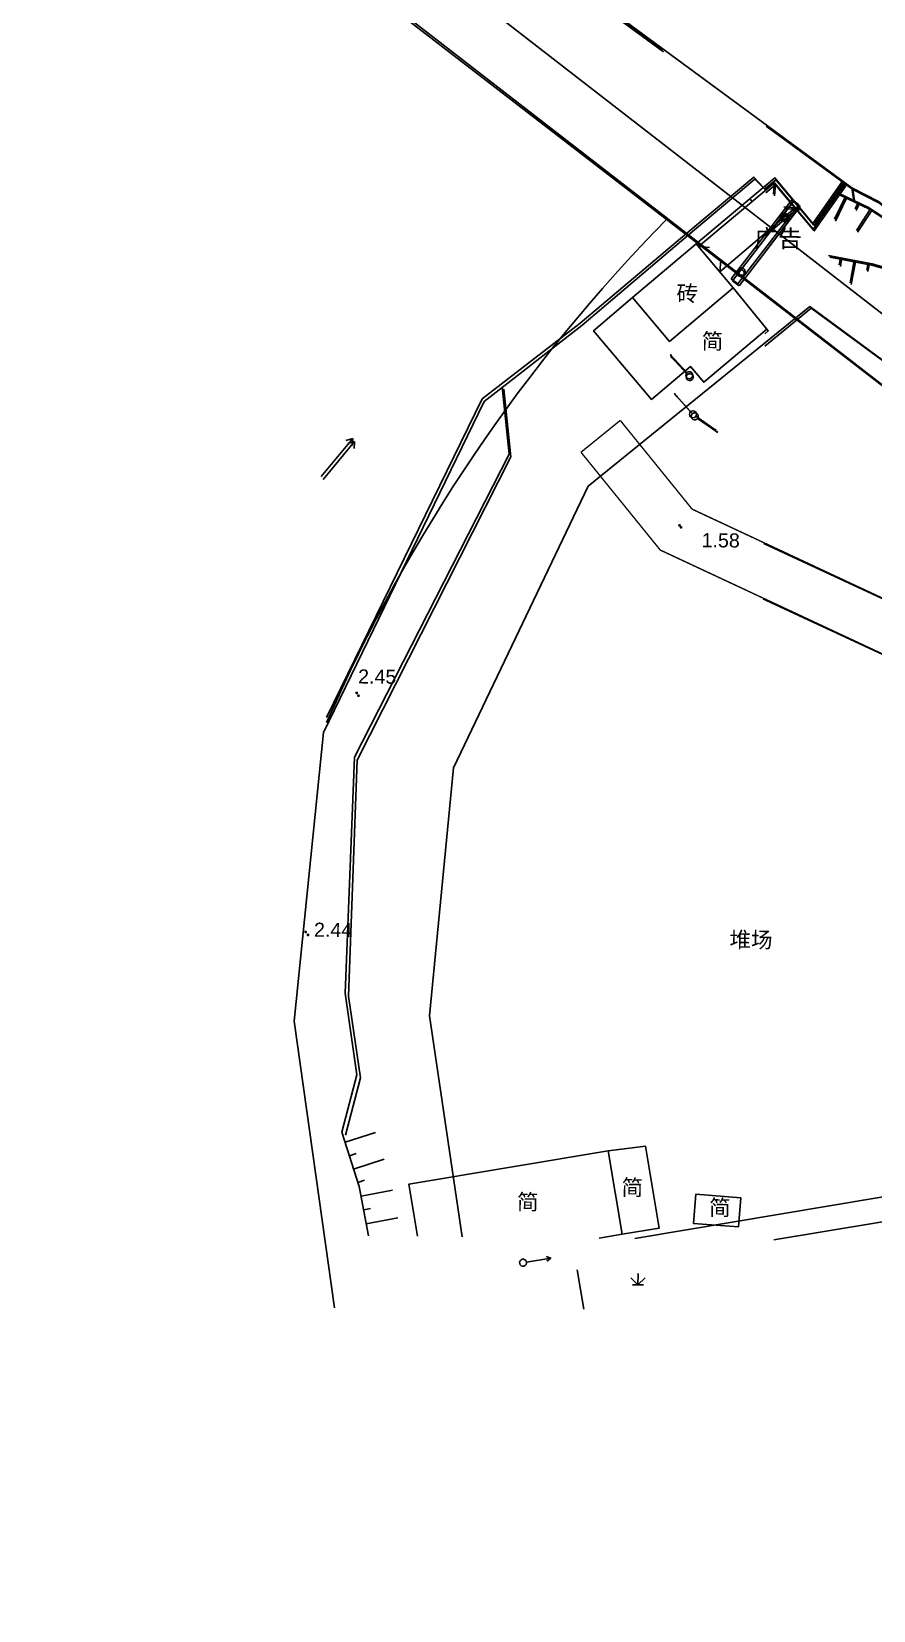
# Model space of a CAD drawing. Header units: millimetres. Extents: x 2463 to 59352, y -11079 to 11941.
# Drawn here: x 6095.1 to 6155, y 1619.9 to 1732.2 of the extents above; entities that cross this region are included whole.
import ezdxf
from ezdxf.enums import TextEntityAlignment as Align

# ---------------------------------------------------------------- set-up
doc = ezdxf.new("R2010")
doc.units = ezdxf.units.MM
doc.header["$LTSCALE"] = 10
for name, pattern in [('X2', [10, 8, -2]), ('X5', [3, 2, -1]), ('X6', [2, 1, -1])]:
    doc.linetypes.add(name, pattern=pattern)
for name, color, linetype in [('1：500地形', 8, 'Continuous'), ('GH-水系', 5, 'Continuous'), ('RD-侧石线', 5, 'Continuous'), ('RD-红线', 7, 'Continuous'), ('用地', 7, 'Continuous')]:
    doc.layers.add(name, color=color, linetype=linetype)
doc.styles.get("Standard").update_dxf_attribs({"font": 'arial.ttf'})
doc.linetypes.add('10421', pattern='A,2,[150,AAA.SHX,S=1,R=0,X=0,Y=1],1e-11', length=2.00000000001)
doc.linetypes.add('10422', pattern='A,2,[150,AAA.SHX,S=1,R=0,X=0,Y=1],2,[177,AAA.SHX,S=1,R=0,X=0,Y=0.8],1e-09', length=4.000000001)

# ---------------------------------------------------------------- blocks, each defined once
blk = doc.blocks.new('380409200')
at = {"linetype": 'Continuous'}
blk.add_circle((0, 0), 0.5, dxfattribs=at)
blk = doc.blocks.new('520106000')
at = {"linetype": 'Continuous'}
blk.add_circle((0, 0), 0.5, dxfattribs=at)
blk = doc.blocks.new('520101003')
at = {"linetype": 'Continuous'}
blk.add_line((0.5, 0), (4, 0), dxfattribs=at)
at = {"linetype": 'Continuous', "const_width": 0.15, "flags": 128}
blk.add_lwpolyline([(3.774999999999999, 0, 1), (3.924999999999998, 0, 1)], format="xyb", close=True, dxfattribs=at)
blk = doc.blocks.new('720100000')
at = {"const_width": 0.2}
blk.add_lwpolyline([(-0.1, 0, 1), (0.1, 0, 1)], format="xyb", close=True, dxfattribs=at)
blk = doc.blocks.new('820200002')
for p, q in [((-1, 1), (0, 0)), ((-0.8, 0), (0.8, 0)), ((0, 0), (0, 1.6)), ((0, 0), (1, 1))]:
    blk.add_line(p, q)
blk = doc.blocks.new('510301000')
at = {"linetype": 'Continuous'}
blk.add_circle((0, 0), 0.5, dxfattribs=at)
blk = doc.blocks.new('510201003')
at = {"linetype": 'Continuous'}
blk.add_line((0.5, 0), (4, 0), dxfattribs=at)
at = {"linetype": 'Continuous', "flags": 128}
blk.add_lwpolyline([(3.387748909760055, 0.35355), (4, 0), (3.387748909760055, -0.35355)], dxfattribs=at)
blk = doc.blocks.new('261301000')
for p, q in [((0, 0), (7, 0)), ((7, 0), (6.180847955711008, 0.573576436351046)), ((7, 0), (6.180847955711008, -0.573576436351046))]:
    blk.add_line(p, q)

msp = doc.modelspace()

# ---------------------------------------------------------------- linework, layer by layer
at = {"color": 8, "linetype": 'Continuous', "extrusion": (-0.02249646185367215, 0.003258727077910039, 0.9997416115686583)}
msp.add_line((6140.082408808843, 1730.789634575956), (6095.082381622489, 1763.705620986299), dxfattribs=at)
at = {"color": 8, "linetype": 'Continuous'}
msp.add_line((6140.021260640789, 1730.942818653193), (6116.710534251151, 1748.081447777693), dxfattribs=at)
at = {"layer": '1：500地形', "color": 251, "linetype": 'Continuous'}
for p, q in [((6153.484769171251, 1721.105822013114), (6116.711724288618, 1748.206095119362)), ((6147.982608475229, 1721.454241809324), (6147.911577351888, 1720.657401426584)), ((6152.422681435857, 1720.996957071946), (6152.626987740254, 1720.852877428644)), ((6153.484769171251, 1721.105822013114), (6153.604552893465, 1720.314840671961)), ((6146.235616194173, 1720.319119290803), (6146.395998908587, 1720.127344894112)), ((6149.457860616067, 1719.690239349269), (6148.660737414526, 1719.758022739907)), ((6149.734374640075, 1719.74929608347), (6149.542600303861, 1719.588913726509)), ((6153.939760272771, 1720.061666595639), (6153.722711339042, 1719.611233743728)), ((6142.562075465949, 1716.92099786725), (6143.359198667489, 1716.853214476612)), ((6152.682604648087, 1716.118878755142), (6152.589373697267, 1715.62764784962)), ((6144.088908645705, 1715.125261925516), (6144.153443375051, 1715.922654596978)), ((6154.64752904649, 1715.745955426601), (6154.554298094505, 1715.254724044707)), ((6117.71143439974, 1652.217036074382), (6118.187574975515, 1652.369647367746)), ((6118.321878979654, 1650.312474249286), (6118.798019554148, 1650.465085066278)), ((6118.732392965556, 1648.356957041082), (6119.223495974353, 1648.450860359129))]:
    msp.add_line(p, q, dxfattribs=at)
at = {"layer": '1：500地形', "color": 8, "linetype": 'Continuous'}
for p, q in [((6153.556614081173, 1720.9891389272), (6147.400908019425, 1725.501467796863)), ((6148.053582646799, 1721.323523975798), (6147.984584113206, 1720.526505028252)), ((6152.494807458746, 1720.877565199864), (6152.699480591955, 1720.734007167985)), ((6153.556614081173, 1720.9891389272), (6153.678414843484, 1720.198465433326)), ((6149.533329117492, 1719.563289940246), (6148.73603562618, 1719.629040139616)), ((6149.80969159605, 1719.62305196643), (6149.618326960628, 1719.462180662789)), ((6154.014266871354, 1719.946147432905), (6153.798367458136, 1719.495162462705)), ((6152.767171518326, 1716.000166068208), (6152.675193781239, 1715.508698779047)), ((6154.733040673282, 1715.632255120092), (6154.641062936253, 1715.140787831397))]:
    msp.add_line(p, q, dxfattribs=at)
at = {"layer": '1：500地形', "color": 251}
for p, q in [((6153.038894568834, 1720.495764463098), (6152.252756379459, 1718.864324105327)), ((6154.829386199914, 1719.607686436158), (6153.820690230381, 1718.068162886781)), ((6153.665066816875, 1715.932416852918), (6153.361678034622, 1714.333870344684)), ((6117.406212170697, 1653.169317463302), (6119.58033082777, 1653.866159269941)), ((6118.016656689726, 1651.264755161834), (6120.190775346857, 1651.961596968473)), ((6118.544586330101, 1649.339163058792), (6120.787025412401, 1649.767937332281)), ((6118.920199660673, 1647.374751023372), (6121.162638683485, 1647.803525297326))]:
    msp.add_line(p, q, dxfattribs=at)
at = {"layer": '1：500地形', "color": 8}
for p, q in [((6153.112296930778, 1720.377946259343), (6152.330322287775, 1718.744505918008)), ((6154.90504776771, 1719.494437844382), (6153.900281691198, 1717.952346431912)), ((6153.750106095775, 1715.816210594383), (6153.450795424202, 1714.216895270982))]:
    msp.add_line(p, q, dxfattribs=at)
at = {"layer": '1：500地形', "color": 251, "linetype": '10422', "flags": 128}
for points in [[(6134.147606421526, 1711.464752582722), (6141.746005149997, 1717.880792899878), (6146.508631636943, 1721.869365231489), (6147.210654473254, 1721.134552950394), (6148.014000096971, 1721.806398562976), (6150.715492092511, 1718.576145268866), (6152.8364141082, 1721.58363392938)], [(6116.093020347676, 1683.40301682137), (6127.174188329927, 1706.087325188686), (6134.147606421526, 1711.464752582722)]]:
    msp.add_lwpolyline(points, dxfattribs=at)
at = {"layer": '1：500地形', "color": 8, "linetype": '10422', "extrusion": (-0.02249646185367215, 0.003258727077910039, 0.9997416115686583), "flags": 128}
for points, elevation in [([(-2573.020527381813, 5824.031815067777), (-2580.47640850976, 5830.612930240527), (-2585.117098559665, 5834.742738405518), (-2584.492561080966, 5835.544447783142), (-2585.274413993171, 5836.24118785927), (-2582.472821378647, 5839.385019279751), (-2585.757542941901, 5841.044508293456)], -133.763657870846), ([(-2501.318948067154, 5816.637858997649), (-2521.100603476178, 5810.85538202741), (-2541.715202370139, 5809.974657078917), (-2566.683322536877, 5817.917477819475), (-2573.020527381813, 5824.031815067777)], -133.7636578708449)]:
    msp.add_lwpolyline(points, dxfattribs=dict(at, elevation=elevation))
at = {"layer": '1：500地形', "color": 251, "linetype": 'Continuous', "flags": 128}
for points in [[(6152.8364141082, 1721.58363392938), (6150.715492092511, 1718.576145268866), (6148.014000096971, 1721.806398562976), (6142.400129810472, 1717.111464998574)], [(6153.037710597129, 1721.435286255908), (6150.732362601122, 1718.166279718635), (6147.982608475229, 1721.454241809324), (6142.562075465949, 1716.92099786725)], [(6157.338737826476, 1717.96355949238), (6154.68343399538, 1719.703314283752), (6152.543493857347, 1720.73448207032)], [(6153.484769171251, 1721.105822013114), (6155.387593280031, 1720.135611777083), (6163.782410003218, 1713.582167430204)], [(6149.457860616067, 1719.690239349269), (6144.088908645705, 1715.125261925516)], [(6178.72772722188, 1698.460795349796), (6164.088081213211, 1711.137137828284), (6159.161497302908, 1714.451322902349), (6154.933146897094, 1715.691747523268), (6151.831739276213, 1716.280364980345)], [(6137.871171869951, 1713.29302247556), (6135.101867264691, 1710.938860609551), (6139.230307151536, 1706.042223256902), (6142.009129354645, 1708.385096149874), (6142.949578451722, 1707.269653569796), (6147.440548590124, 1711.056068263837), (6145.052469104501, 1713.99200115528)], [(6117.177341055738, 1653.883385931496), (6118.412603478037, 1650.029417055082), (6119.084464481713, 1646.515665564109)], [(6122.575086406521, 1646.482338940148), (6121.958370417562, 1650.197573383228), (6136.143497101644, 1652.552254944463), (6137.126599101613, 1646.629829847609), (6135.494982437611, 1646.358987270278)], [(6136.143497101644, 1652.552254944463), (6138.789937699186, 1652.900005349778), (6139.77431713787, 1647.069341706932), (6137.126599101613, 1646.629829847609)], [(6177.582275142982, 1645.957161085569), (6176.750453996503, 1650.995464975369), (6147.947405938206, 1646.240098327287)]]:
    msp.add_lwpolyline(points, dxfattribs=at)
at = {"layer": '1：500地形', "color": 8, "linetype": 'Continuous', "flags": 128}
for points in [[(6152.90704244844, 1721.465295651351), (6150.79379803638, 1718.452407071722), (6148.084075978639, 1721.675759914686), (6147.369940104401, 1721.075419267529)], [(6153.108716667602, 1721.317462016252), (6150.811713863253, 1718.042585964669), (6148.053582646799, 1721.323523975798), (6147.367641437073, 1720.746885265578)], [(6157.418584639878, 1717.856716136337), (6154.7588521874, 1719.589693130814), (6152.616288976134, 1720.615399463457)], [(6153.556614081173, 1720.9891389272), (6155.461906548155, 1720.023784787283), (6163.87341075644, 1713.491773232241)], [(6149.533329117492, 1719.563289940246), (6147.346281965993, 1717.694110942894)], [(6178.857246812755, 1698.408568597753), (6164.185317080557, 1711.04753113201), (6159.250296227257, 1714.349140160606), (6155.018795890357, 1715.578776244429), (6151.915897041939, 1716.159481452667)], [(6147.297486834259, 1710.720130905398), (6147.538045336174, 1710.924001905025), (6147.300942205098, 1711.213985241373)]]:
    msp.add_lwpolyline(points, dxfattribs=at)
at = {"layer": '1：500地形', "color": 8, "linetype": '10422', "flags": 128}
msp.add_lwpolyline([(6147.369940104401, 1721.075419267529), (6148.084075978639, 1721.675759914686), (6150.79379803638, 1718.452407071722), (6152.907042448323, 1721.465295651351)], dxfattribs=at)
at = {"layer": '1：500地形', "color": 251, "linetype": 'X5', "flags": 128}
msp.add_lwpolyline([(6144.892379136147, 1714.631852064636), (6149.250410008683, 1720.270502973703), (6149.721973362875, 1719.906038344727), (6145.36394249162, 1714.267387913429)], close=True, dxfattribs=at)
at = {"layer": '1：500地形', "color": 8, "linetype": 'X5', "extrusion": (-0.02249646185367215, 0.003258727077910039, 0.9997416115686583), "elevation": -133.7636578708444, "flags": 128}
msp.add_lwpolyline([(-2577.721229448387, 5834.199610392988), (-2583.935321368404, 5837.688432202284), (-2583.643549374573, 5838.208119961768), (-2577.429457455477, 5834.719298152339)], close=True, dxfattribs=at)
at = {"layer": '1：500地形', "color": 8, "linetype": 'X5', "flags": 128}
msp.add_lwpolyline([(6147.345406282084, 1717.568954973371), (6149.324399239647, 1720.143022672162), (6149.796890599975, 1719.77976219019), (6147.338501838183, 1716.582146413048)], dxfattribs=at)
at = {"layer": '1：500地形', "color": 251, "linetype": 'Continuous', "flags": 128}
for points in [[(6142.400129810472, 1717.111464998574), (6145.052469104501, 1713.99200115528), (6140.510497160345, 1710.162585891672), (6137.871171869951, 1713.29302247556)], [(6142.381484492073, 1649.483561045845), (6142.215576124816, 1647.399050273822), (6145.417487750967, 1647.144206588046), (6145.58339617905, 1649.228717836906)]]:
    msp.add_lwpolyline(points, close=True, dxfattribs=at)
at = {"layer": '1：500地形', "color": 251, "linetype": '10421', "flags": 128}
msp.add_lwpolyline([(6128.583092616262, 1706.949538282008), (6129.085608359923, 1702.141896908061), (6118.06924591496, 1680.579087810946), (6117.406974443556, 1663.794645222259), (6118.255369645574, 1657.966280137078), (6117.177341055738, 1653.883385931496)], dxfattribs=at)
at = {"layer": '1：500地形', "color": 8, "linetype": '10421', "extrusion": (-0.02249646185367215, 0.003258727077910039, 0.9997416115686583), "elevation": -133.763657870844, "flags": 128}
msp.add_lwpolyline([(-2567.74184741103, 5819.185526730901), (-2563.058948007714, 5820.384021812381), (-2540.119717193884, 5812.631172099267), (-2523.418224150887, 5814.424558319773), (-2517.775978843776, 5816.114139300165), (-2513.579497874925, 5815.643270448121)], dxfattribs=at)
at = {"layer": '1：500地形', "color": 251, "linetype": 'Continuous', "const_width": 0.1, "flags": 128}
msp.add_lwpolyline([(6134.207279176773, 1702.287310063728), (6137.00214717354, 1704.552151627262)], dxfattribs=at)
at = {"layer": '1：500地形', "color": 251, "linetype": 'X2', "const_width": 0.1, "flags": 128}
msp.add_lwpolyline([(6214.157872741374, 1670.654275988583), (6208.038510211949, 1671.378730791044), (6197.777915555025, 1676.497921725624), (6187.506963382506, 1684.198329598066), (6177.69563929664, 1689.134223582112), (6161.658642118129, 1689.106327842344), (6142.121896216095, 1698.234261268173), (6137.00214717354, 1704.552151627262)], dxfattribs=at)
at = {"layer": '1：500地形', "color": 251, "linetype": 'Continuous', "flags": 128}
msp.add_lwpolyline([(6203.473670085981, 1669.078357164637, 0.1, 0.1, 0), (6203.473670085981, 1669.078357164637, 0.1, 0.1, 0), (6196.553967417423, 1672.243145406135, 0.1, 0.1, 0), (6193.081479863411, 1673.227609730215, 0.1, 0.1, 0), (6184.252690265277, 1680.100211469346, 0.1, 0.1, 0), (6176.844701003198, 1685.535406325367, 0.1, 0.1, 0), (6160.862696036611, 1685.507605853845, 0.1, 0.1, 0), (6139.848603136228, 1695.32578353433, 0.1, 0.1, 0), (6134.207279176773, 1702.287310063728, 0, 0, 0)], format="xyseb", dxfattribs=at)
at = {"layer": '1：500地形', "color": 8, "linetype": 'X2', "const_width": 0.1, "flags": 128}
msp.add_lwpolyline([(6214.358198376054, 1670.692505329736), (6208.237008033177, 1671.401350014266), (6197.963390135761, 1676.494354755972), (6187.672831241363, 1684.168541203608), (6177.848949919078, 1689.079394874052), (6161.812076041855, 1689.010596295708), (6147.193063067245, 1695.795501329359)], dxfattribs=at)
at = {"layer": '1：500地形', "color": 8, "linetype": 'Continuous', "const_width": 0.1, "flags": 128}
msp.add_lwpolyline([(6203.678049907934, 1669.089341283665), (6203.678049907585, 1669.089341283665), (6196.750297895605, 1672.23647020327), (6193.27531068909, 1673.212074892484), (6184.429021096295, 1680.062136238796), (6177.007193319996, 1685.478418892139), (6161.025311201493, 1685.409856229444), (6147.165404580797, 1691.842448523157)], dxfattribs=at)
at = {"layer": '1：500地形', "color": 8, "linetype": 'X6', "extrusion": (-0.02249646185367215, 0.003258727077910039, 0.9997416115686583), "elevation": -133.763657870845, "flags": 128}
msp.add_lwpolyline([(-2503.755957866392, 5834.226276439833), (-2506.468948418357, 5833.347448913054)], dxfattribs=at)
at = {"layer": 'GH-水系', "linetype": 'ByBlock'}
msp.add_line((6140.367120246608, 1718.925200586096), (6116.607868745605, 1737.328259806503), dxfattribs=at)
msp.add_arc((6225.546385554861, 1635.133137763833), 119.484798149978, 135.4705515296003, 156.3588596985435, dxfattribs=at)
at = {"layer": 'RD-侧石线', "color": 0, "linetype": 'ByBlock'}
msp.add_line((6116.655820047339, 1742.350682684575), (6228.981091238531, 1655.347578672581), dxfattribs=at)
at = {"layer": 'RD-红线', "color": 251, "linetype": 'ByBlock'}
msp.add_line((6116.607868745605, 1737.328259806503), (6226.495225883178, 1652.213475969509), dxfattribs=at)
at = {"layer": 'RD-红线'}
msp.add_lwpolyline([(6095.082381622547, 1753.714197555912), (6226.735623730086, 1652.276758223661), (6266.870677712754, 1619.852182343491)], dxfattribs=at)
at = {"layer": '用地', "color": 251, "linetype": 'ByBlock'}
for points in [[(6150.506702727844, 1712.655033541732), (6134.714889811616, 1699.883726777398), (6125.133960142297, 1679.815690825582), (6123.420508832702, 1662.173167500068), (6125.743133210666, 1646.452092334051)], [(6138.041857494538, 1646.334670849034), (6217.388693857562, 1659.634897238464), (6218.838125883225, 1662.301093483698), (6150.506702727844, 1712.655033541732)]]:
    msp.add_lwpolyline(points, dxfattribs=at)
at = {"layer": '用地', "color": 0, "linetype": 'ByBlock'}
for points in [[(6150.600111337526, 1712.530782127176), (6147.291335007323, 1709.840889130142)], [(6194.843823949896, 1655.804370611795), (6217.617114261871, 1659.681402535532), (6219.059741318606, 1662.351286980213), (6150.600111337526, 1712.530782127176)]]:
    msp.add_lwpolyline(points, dxfattribs=at)

# ---------------------------------------------------------------- block references
at = {"layer": '1：500地形', "color": 8, "linetype": 'Continuous', "extrusion": (-0.02249646185367215, 0.003258727077910039, 0.9997416115686583)}
for name, p, xscale, yscale, zscale, rotation in [('380409200', (-2582.656035988721, 5837.321730059502, -126.8056578708464), 0.4999999999983986, 0.5000000000001075, 0.4999999999999977, 97.84143009071664), ('380409200', (-2578.344759750527, 5834.871580623745, -126.6056578708438), 0.4999999999983986, 0.5000000000001075, 0.4999999999999977, 97.84143009071664), ('520101003', (-2570.495982607359, 5832.254367063452, -130.1126578708413), 0.4999999999892974, 0.5000000000001075, 0.4999999999999977, 230.9243967627577), ('520106000', (-2570.495982607359, 5832.254367063452, -130.1126578708413), 0.4999999999983986, 0.5000000000001075, 0.4999999999999977, 97.84143009071664), ('520101003', (-2567.784069433894, 5832.924625925233, -133.7636578708433), 0.5000000000006595, 0.5000000000006595, 0.5000000000006595, 230.1618391379822), ('520106000', (-2567.784069433894, 5832.924625925233, -133.7636578708433), 0.4999999999983986, 0.5000000000001075, 0.4999999999999977, 97.84143009071664), ('520101003', (-2567.784069433894, 5832.924625925233, -133.7636578708433), 0.5000000000280691, 0.5000000000001075, 0.4999999999999977, 63.44222507309517), ('261301000', (-2559.553075243095, 5807.378865527923, -133.7636578708453), 0.500000000165252, 0.5000000000001075, 0.4999999999999977, 148.603610242972), ('720100000', (-2559.82765791162, 5833.126145036095, -132.1836578708442), 0.4999999999983986, 0.5000000000001075, 0.4999999999999977, 97.84143009071664), ('720100000', (-2544.671145762134, 5812.12447397014, -131.313657870844), 0.4999999999983986, 0.5000000000001075, 0.4999999999999977, 97.84143009071664), ('720100000', (-2527.311233383856, 5811.008727554376, -131.3236578708436), 0.4999999999983986, 0.5000000000001075, 0.4999999999999977, 97.84143009071664), ('510301000', (-2506.413962475904, 5829.463101397006, -133.7636578708444), 0.4999999999983986, 0.5000000000001075, 0.4999999999999977, 97.84143009071664), ('510201003', (-2506.413962475904, 5829.463101397006, -133.7636578708444), 0.4999999999434835, 0.5000000000001075, 0.4999999999999977, 107.5961300441923), ('820200002', (-2506.030214566442, 5837.783908063404, -133.7636578708419), 0.4999999999983986, 0.5000000000001075, 0.4999999999999977, 97.84143009071664)]:
    msp.add_blockref(name, p, dxfattribs=dict(at, xscale=xscale, yscale=yscale, zscale=zscale, rotation=rotation))
at = {"layer": '1：500地形', "color": 251, "linetype": 'Continuous'}
for name, p, xscale, yscale, zscale, rotation in [('380409200', (6148.701004358505, 1719.058399506734, 6.957999999999993), 0.4999999999999997, 0.4999999999999997, 0.4999999999999997, 359.4529881682059), ('380409200', (6145.648123252644, 1715.150682567973, 7.157999999999999), 0.4999999999999997, 0.4999999999999997, 0.4999999999999997, 359.4529881682059), ('520101003', (6141.913902409755, 1707.767681228817, 3.650999999999999), 0.5, 0.5, 0.5, 132.5359548395656), ('520106000', (6141.913902409755, 1707.767681228817, 3.650999999999999), 0.4999999999999997, 0.4999999999999997, 0.4999999999999997, 359.4529881682059), ('520101003', (6142.181367440122, 1704.987001101375), 0.4999999999999999, 0.4999999999999999, 0.4999999999999999, 131.7733972172972), ('520106000', (6142.181367440122, 1704.987001101375), 0.4999999999999997, 0.4999999999999997, 0.4999999999999997, 359.4529881682059), ('520101003', (6142.181367440122, 1704.987001101375), 0.4999999999999998, 0.4999999999999998, 0.4999999999999998, 325.0537831578225), ('261301000', (6115.708135243653, 1700.570767893811), 0.4999999999999997, 0.4999999999999997, 0.4999999999999997, 50.21516830782398), ('720100000', (6141.220021796327, 1697.086310899705, 1.58), 0.4999999999999997, 0.4999999999999997, 0.4999999999999997, 359.4529881682059), ('720100000', (6118.231946715883, 1685.155742627923, 2.45), 0.4999999999999997, 0.4999999999999997, 0.4999999999999997, 359.4529881682059), ('720100000', (6114.595612641921, 1668.144319352117, 2.439999999999997), 0.4999999999999997, 0.4999999999999997, 0.4999999999999997, 359.4529881682059)]:
    msp.add_blockref(name, p, dxfattribs=dict(at, xscale=xscale, yscale=yscale, zscale=zscale, rotation=rotation))
at = {"layer": '1：500地形', "color": 8, "linetype": 'Continuous', "xscale": 0.5000000000005034, "yscale": 0.5000000000005034, "zscale": 0.5000000000005034, "rotation": 359.5991228145418}
msp.add_blockref('380409200', (6148.778086865759, 1718.929521813878, 6.957999999999998), dxfattribs=at)

# ---------------------------------------------------------------- texts
at = {"layer": '1：500地形', "color": 251, "linetype": 'Continuous'}
for s, height, p in [('广告', 1.249999999999999, (6146.534490715801, 1717.521083031204)), ('砖', 1.125, (6141.00669465968, 1713.590986066387)), ('简', 1.125, (6142.798302870508, 1710.201340392121)), ('1.58', 0.9999999999999994, (6142.795702606994, 1696.03091724299)), ('2.45', 0.9999999999999994, (6118.336829210954, 1686.329718323779)), ('2.44', 0.9999999999999994, (6115.194792617958, 1668.306213165057)), ('堆场', 1.125, (6144.780233803935, 1667.604789376614)), ('简', 1.125, (6137.093551516389, 1649.96497894114)), ('简', 1.125, (6129.648166914385, 1648.933166372479)), ('简', 1.125, (6143.330247975917, 1648.53818439588))]:
    msp.add_text(s, height=height, rotation=359.4529597704604, dxfattribs=at).set_placement(p, align=Align.MIDDLE_LEFT)

doc.saveas('drawing.dxf')
